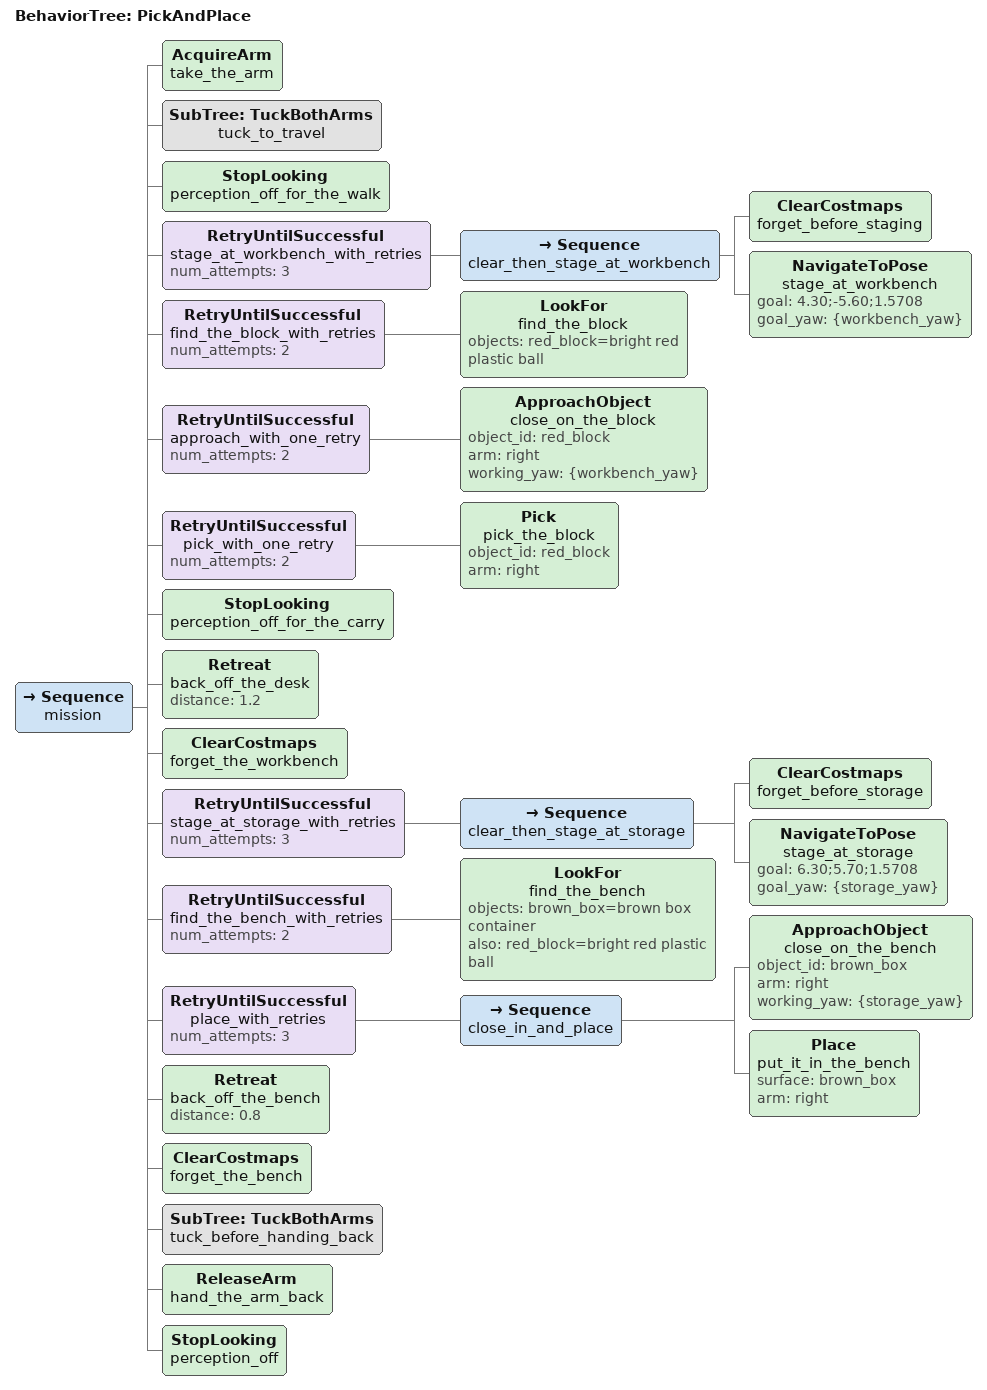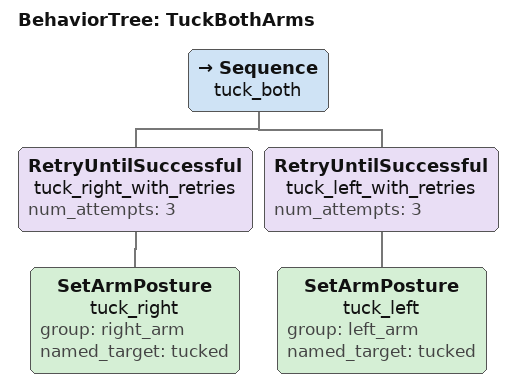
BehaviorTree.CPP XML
<?xml version="1.0"?>
<root BTCPP_format="4" main_tree_to_execute="PickAndPlace">
  <BehaviorTree ID="PickAndPlace">
    <Sequence name="mission">
      <!-- Taken here rather than assumed from bring-up; acquiring an acquired arm is a no-op. -->
      <AcquireArm name="take_the_arm"/>

      <!-- Arm pose disturbs the gait, and tucked sweeps the least. -->
      <SubTree ID="TuckBothArms" name="tuck_to_travel"/>

      <!-- The detector is needed only at the benches, and it shares the GPU with the simulator. -->
      <StopLooking name="perception_off_for_the_walk"/>

      <RetryUntilSuccessful name="stage_at_workbench_with_retries" num_attempts="3">
        <Sequence name="clear_then_stage_at_workbench">
          <ClearCostmaps name="forget_before_staging"/>
          <NavigateToPose name="stage_at_workbench" goal="4.30;-5.60;1.5708"
                          goal_yaw="{workbench_yaw}"/>
        </Sequence>
      </RetryUntilSuccessful>

      <!-- Asked only once the block is in view. The long wording widens its score margin over
           the runner-up; /objects still calls it red_block. -->
      <RetryUntilSuccessful name="find_the_block_with_retries" num_attempts="2">
        <LookFor name="find_the_block" objects="red_block=bright red plastic ball"/>
      </RetryUntilSuccessful>

      <!-- Stopping short is recoverable by running it again; overshooting is not, the gait has
           no reverse. -->
      <RetryUntilSuccessful name="approach_with_one_retry" num_attempts="2">
        <ApproachObject name="close_on_the_block" object_id="red_block" arm="right"
                        working_yaw="{workbench_yaw}"/>
      </RetryUntilSuccessful>

      <!-- A failed pick leaves the hand open and nothing attached, and the retry re-reads the
           block's pose. -->
      <RetryUntilSuccessful name="pick_with_one_retry" num_attempts="2">
        <Pick name="pick_the_block" object_id="red_block" arm="right"/>
      </RetryUntilSuccessful>

      <!-- Left on, it tracks the ball in the hand and splits it into several tracks. -->
      <StopLooking name="perception_off_for_the_carry"/>

      <Retreat name="back_off_the_desk" distance="1.2"/>

      <!-- The costmaps still hold the arm, the ball and the desk from the reach. -->
      <ClearCostmaps name="forget_the_workbench"/>

      <!-- No carry posture: the arm stays where the lift left it, since every arm move with the
           ball in hand is a chance to drop it. -->

      <!-- 5.70 is empirical: the static map predates the storage bench, and Nav2 refuses to plan
           to 5.60. Rebuild the map before moving it. -->
      <RetryUntilSuccessful name="stage_at_storage_with_retries" num_attempts="3">
        <Sequence name="clear_then_stage_at_storage">
          <ClearCostmaps name="forget_before_storage"/>
          <NavigateToPose name="stage_at_storage" goal="6.30;5.70;1.5708"
                          goal_yaw="{storage_yaw}"/>
        </Sequence>
      </RetryUntilSuccessful>

      <!-- The ball is asked for too, unwaited, so Place can confirm where it lands. -->
      <RetryUntilSuccessful name="find_the_bench_with_retries" num_attempts="2">
        <LookFor name="find_the_bench" objects="brown_box=brown box container"
                 also="red_block=bright red plastic ball"/>
      </RetryUntilSuccessful>

      <!-- Approach and place retry together: reaching with a load moves the base, and past about
           0.1 m only a new approach brings the target back into reach. -->
      <RetryUntilSuccessful name="place_with_retries" num_attempts="3">
        <Sequence name="close_in_and_place">
          <ApproachObject name="close_on_the_bench" object_id="brown_box" arm="right"
                          working_yaw="{storage_yaw}"/>
          <!-- Named, not a map coordinate, so the place reads the same /objects stream as the
               approach. -->
          <Place name="put_it_in_the_bench" surface="brown_box" arm="right"/>
        </Sequence>
      </RetryUntilSuccessful>

      <Retreat name="back_off_the_bench" distance="0.8"/>
      <ClearCostmaps name="forget_the_bench"/>

      <SubTree ID="TuckBothArms" name="tuck_before_handing_back"/>

      <ReleaseArm name="hand_the_arm_back"/>
      <StopLooking name="perception_off"/>
    </Sequence>
  </BehaviorTree>

  <BehaviorTree ID="TuckBothArms">
    <Sequence name="tuck_both">
      <RetryUntilSuccessful name="tuck_right_with_retries" num_attempts="3">
        <SetArmPosture name="tuck_right" group="right_arm" named_target="tucked"/>
      </RetryUntilSuccessful>
      <RetryUntilSuccessful name="tuck_left_with_retries" num_attempts="3">
        <SetArmPosture name="tuck_left" group="left_arm" named_target="tucked"/>
      </RetryUntilSuccessful>
    </Sequence>
  </BehaviorTree>
</root>
